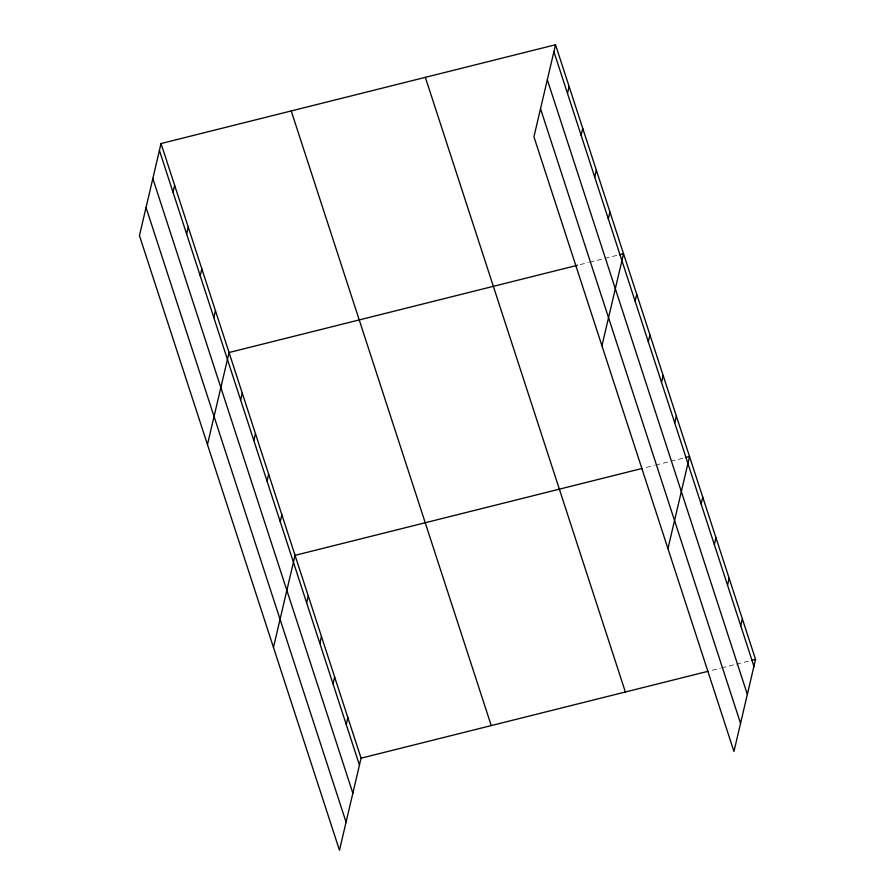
<?xml version="1.0" encoding="UTF-8"?>
<svg xmlns="http://www.w3.org/2000/svg" width="895" height="895" viewBox="0 0 895 895"><rect width="100%" height="100%" fill="white"/><g stroke="black" fill="none" stroke-linecap="round" stroke-linejoin="round"><path stroke-width="0.67" stroke-dasharray="4.47 3.36" d="M580.139 264.596L588.284 262.559M589.637 262.224L618.109 255.086M646.156 467.436L654.29 465.4M655.643 465.053L684.116 457.927M712.163 670.265L720.296 668.229M721.65 667.894L735.209 664.493M736.574 664.157L750.133 660.756"/><path stroke-width="1.34" d="M161.044 143.536L139.452 235.598L339.473 850.25L361.065 758.177L161.044 143.536L555.526 44.75L755.548 659.402L733.956 751.464L533.935 136.823L555.526 44.75M173.026 192.224L174.648 185.332M186.63 234.02L188.241 227.129M200.223 275.817L201.845 268.925M213.827 317.613L215.449 310.722M207.45 444.58L229.053 352.518L577.432 265.278M240.632 399.975L242.254 393.084M253.833 440.553L255.455 433.65M267.034 481.118L268.657 474.216M280.236 521.684L281.858 514.782M273.467 647.421L295.059 555.347L642.084 468.454M306.638 602.816L308.26 595.913M319.839 643.382L321.462 636.479M333.041 683.948L334.663 677.045M346.242 724.514L347.864 717.611M567.508 93.449L569.13 86.546M581.112 135.246L582.734 128.343M594.716 177.042L596.338 170.139M608.32 218.839L609.931 211.936M601.943 345.794L623.535 253.732L619.463 254.751M635.114 301.201L636.737 294.298M648.327 341.767L649.938 334.864M661.528 382.333L663.139 375.43M674.729 422.899L676.34 415.996M667.95 548.635L689.542 456.562L685.481 457.58M701.132 504.03L702.743 497.128M714.333 544.596L715.944 537.705M727.534 585.162L729.145 578.271M740.736 625.739L742.347 618.837M361.065 758.177L708.09 671.284M751.487 660.42L755.548 659.402M553.904 51.653L753.937 666.305M547.315 79.756L747.347 694.408M540.524 108.709L740.545 723.361M425.349 77.35L625.37 692.003M291.222 110.935L491.243 725.588M159.422 150.427L359.443 765.08M152.832 178.541L352.854 793.183M146.042 207.495L346.063 822.147"/></g></svg>
